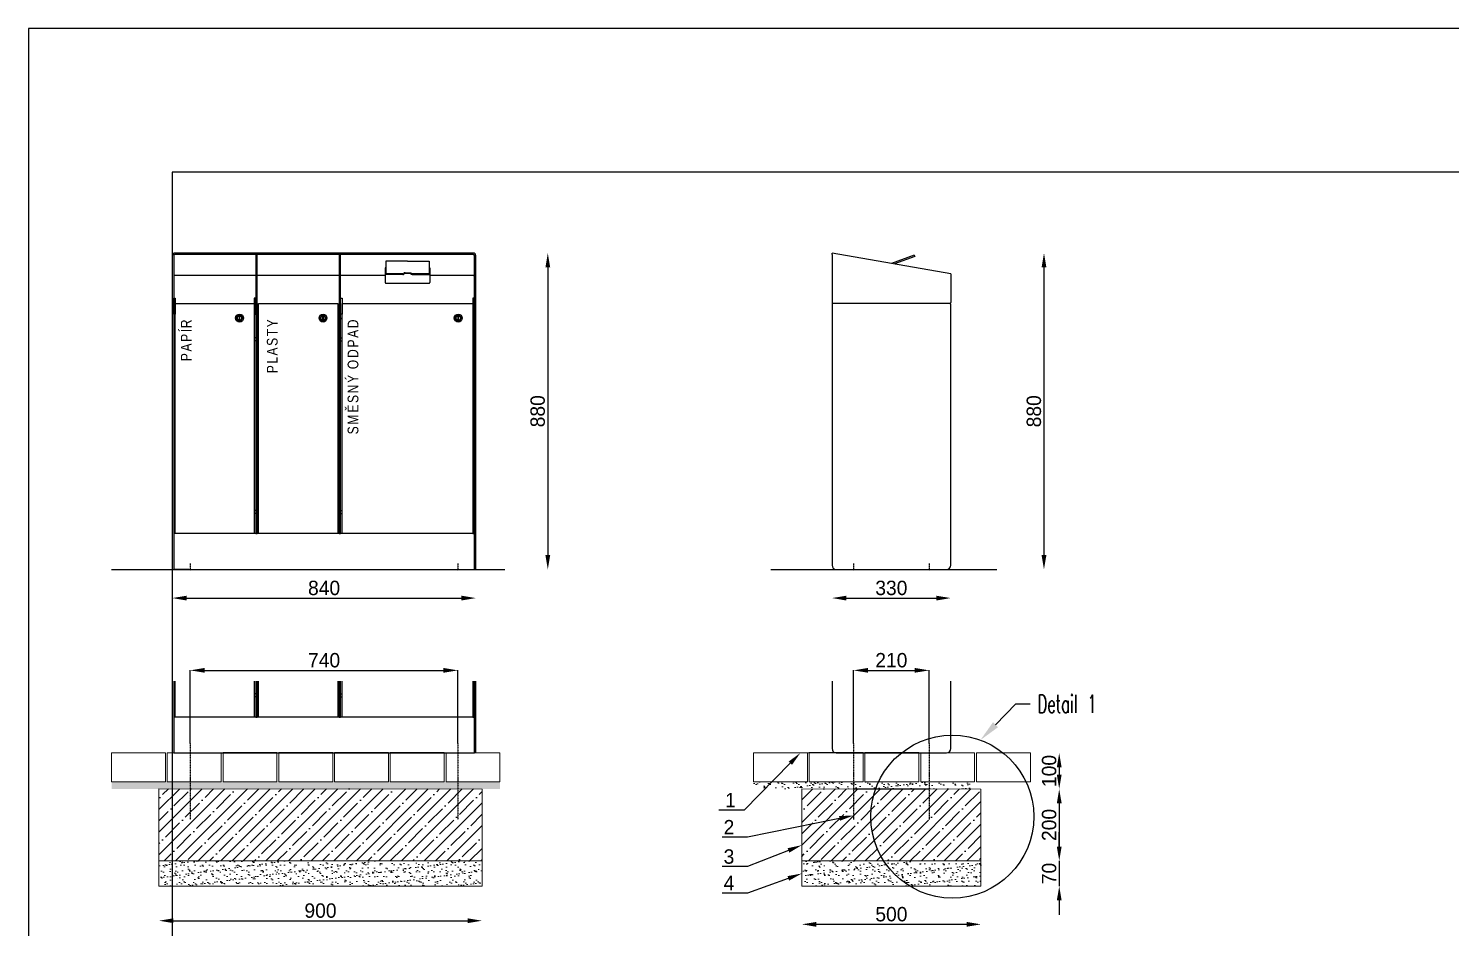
# Model space of a CAD drawing. Header units: millimetres. Extents: x 5064 to 11004, y 3085 to 7285.
# Drawn here: x 5064 to 9018, y 4785 to 7285 of the extents above; entities that cross this region are included whole.
import ezdxf
from ezdxf import colors
from ezdxf.entities.mleader import LeaderData, LeaderLine
from ezdxf.math import Vec2, Vec3

# ---------------------------------------------------------------- set-up
doc = ezdxf.new("R2010")
doc.units = ezdxf.units.MM
doc.header["$LTSCALE"] = 0.3
doc.linetypes.add('DashDot', pattern=[15, 9, -3, 0, -3])
doc.linetypes.add('INCONTINUOUS', pattern=[200000.001, 200000, -0.001])
for name, color, linetype in [('KOTY', 3, 'INCONTINUOUS'), ('OSY', 7, 'Continuous'), ('POSTAVY ATD', 8, 'Continuous')]:
    doc.layers.add(name, color=color, linetype=linetype)
doc.layers.add('Nekreslit', color=6, linetype='Continuous', plot=False)
doc.layers.add('SRAFY', color=251, linetype='Continuous', lineweight=13)
doc.styles.add('SLDTEXTSTYLE1', font='TXT', dxfattribs={"width": 0.605, "bigfont": 'bigfont'})
doc.styles.add('styl1', font='', dxfattribs={"width": 0.8})
doc.styles.get('styl1').set_extended_font_data('Arial Black')
doc.dimstyles.new('PROFI_CSN', dxfattribs={"dimscale": 0, "dimtxt": 3.5, "dimasz": 3, "dimexe": 1, "dimexo": 0, "dimgap": 1.5, "dimtad": 1, "dimlfac": -1, "dimdsep": 46, "dimtxsty": 'Standard', "dimcen": 0, "dimdle": 1, "dimclrd": 256, "dimclre": 256, "dimclrt": 256, "dimadec": 0, "dimazin": 0, "dimtfac": 0.6, "dimtmove": 0, "dimatfit": 1, "dimfxl": 1, "dimtolj": 1, "dimarcsym": 0})

# ---------------------------------------------------------------- blocks, each defined once
blk = doc.blocks.new('*D135')
at = {"layer": 'Defpoints', "color": 0, "transparency": 16777216}
for p in [(5427.4, 4900.4), (6325.5, 4900.5), (6325.5, 4804.1)]:
    blk.add_point(p, dxfattribs=at)
at = {"layer": 'KOTY', "color": 7, "lineweight": -2, "transparency": 16777216}
blk.add_line((5467.4, 4804.1), (6285.5, 4804.1), dxfattribs=at)
at = {"layer": 'KOTY', "color": 7, "transparency": 16777216}
for points in [[(5467.4, 4810.8), (5467.4, 4797.5), (5427.4, 4804.1)], [(6285.5, 4810.8), (6285.5, 4797.5), (6325.5, 4804.1)]]:
    blk.add_solid(points, dxfattribs=at)
at = {"layer": 'KOTY', "color": 7, "lineweight": 15, "transparency": 16777216, "insert": (5876.4, 4832.1), "char_height": 40, "attachment_point": 5}
blk.add_mtext('\\A1;900', dxfattribs=at)
blk = doc.blocks.new('*D136')
at = {"layer": 'Defpoints', "color": 0, "transparency": 16777216}
for p in [(7214.7, 4900.5), (7712.7, 4900.4), (7712.7, 4794.1)]:
    blk.add_point(p, dxfattribs=at)
at = {"layer": 'KOTY', "color": 7, "lineweight": -2, "transparency": 16777216}
blk.add_line((7254.7, 4794.1), (7672.7, 4794.1), dxfattribs=at)
at = {"layer": 'KOTY', "color": 7, "transparency": 16777216}
for points in [[(7254.7, 4800.7), (7254.7, 4787.4), (7214.7, 4794.1)], [(7672.7, 4800.7), (7672.7, 4787.4), (7712.7, 4794.1)]]:
    blk.add_solid(points, dxfattribs=at)
at = {"layer": 'KOTY', "color": 7, "lineweight": 15, "transparency": 16777216, "insert": (7463.7, 4822.1), "char_height": 40, "attachment_point": 5}
blk.add_mtext('\\A1;500', dxfattribs=at)
blk = doc.blocks.new('*D133')
at = {"layer": 'Defpoints', "color": 0, "transparency": 16777216}
for p in [(7298.6, 5792.8), (7628.6, 5792.8), (7628.6, 5701.3)]:
    blk.add_point(p, dxfattribs=at)
at = {"layer": 'KOTY', "color": 7, "lineweight": -2, "transparency": 16777216}
blk.add_line((7338.6, 5701.3), (7588.6, 5701.3), dxfattribs=at)
at = {"layer": 'KOTY', "color": 7, "transparency": 16777216}
for points in [[(7338.6, 5707.9), (7338.6, 5694.6), (7298.6, 5701.3)], [(7588.6, 5707.9), (7588.6, 5694.6), (7628.6, 5701.3)]]:
    blk.add_solid(points, dxfattribs=at)
at = {"layer": 'KOTY', "color": 7, "lineweight": 15, "transparency": 16777216, "insert": (7463.6, 5729.3), "char_height": 40, "attachment_point": 5}
blk.add_mtext('\\A1;330', dxfattribs=at)
blk = doc.blocks.new('*D162')
at = {"layer": 'Defpoints', "color": 0, "transparency": 16777216}
for p in [(5464.4, 5780.8), (6308.4, 5780.8), (6308.4, 5701.3)]:
    blk.add_point(p, dxfattribs=at)
at = {"layer": 'KOTY', "color": 7, "lineweight": -2, "transparency": 16777216}
blk.add_line((5504.4, 5701.3), (6268.4, 5701.3), dxfattribs=at)
at = {"layer": 'KOTY', "color": 7, "transparency": 16777216}
for points in [[(5504.4, 5707.9), (5504.4, 5694.6), (5464.4, 5701.3)], [(6268.4, 5707.9), (6268.4, 5694.6), (6308.4, 5701.3)]]:
    blk.add_solid(points, dxfattribs=at)
at = {"layer": 'KOTY', "color": 7, "lineweight": 15, "transparency": 16777216, "insert": (5886.4, 5729.3), "char_height": 40, "attachment_point": 5}
blk.add_mtext('\\A1;840', dxfattribs=at)
blk = doc.blocks.new('*D163')
at = {"layer": 'Defpoints', "color": 0, "transparency": 16777216}
for p in [(7850.2, 5270.6), (7712.7, 5170.4), (7930.4, 5170.4)]:
    blk.add_point(p, dxfattribs=at)
at = {"layer": 'KOTY', "color": 7, "lineweight": -2, "transparency": 16777216}
blk.add_line((7930.4, 5230.6), (7930.4, 5210.4), dxfattribs=at)
at = {"layer": 'KOTY', "color": 7, "transparency": 16777216}
for points in [[(7923.7, 5230.6), (7937, 5230.6), (7930.4, 5270.6)], [(7923.7, 5210.4), (7937, 5210.4), (7930.4, 5170.4)]]:
    blk.add_solid(points, dxfattribs=at)
at = {"layer": 'KOTY', "color": 7, "lineweight": 15, "transparency": 16777216, "insert": (7902.4, 5220.5), "char_height": 40, "attachment_point": 5, "rotation": 90}
blk.add_mtext('\\A1;100', dxfattribs=at)
blk = doc.blocks.new('*D164')
at = {"layer": 'Defpoints', "color": 0, "transparency": 16777216}
for p in [(7687.7, 5170.4), (7712.7, 4970.4), (7930.4, 4970.4)]:
    blk.add_point(p, dxfattribs=at)
at = {"layer": 'KOTY', "color": 7, "lineweight": -2, "transparency": 16777216}
blk.add_line((7930.4, 5130.4), (7930.4, 5010.4), dxfattribs=at)
at = {"layer": 'KOTY', "color": 7, "transparency": 16777216}
for points in [[(7923.7, 5130.4), (7937.1, 5130.4), (7930.4, 5170.4)], [(7923.7, 5010.4), (7937.1, 5010.4), (7930.4, 4970.4)]]:
    blk.add_solid(points, dxfattribs=at)
at = {"layer": 'KOTY', "color": 7, "lineweight": 15, "transparency": 16777216, "insert": (7902.4, 5070.4), "char_height": 40, "attachment_point": 5, "rotation": 90}
blk.add_mtext('\\A1;200', dxfattribs=at)
blk = doc.blocks.new('*D165')
at = {"layer": 'Defpoints', "color": 0, "transparency": 16777216}
for p in [(7712.7, 4970.4), (7712.7, 4900.4), (7930.4, 4900.4)]:
    blk.add_point(p, dxfattribs=at)
at = {"layer": 'KOTY', "color": 7, "lineweight": -2, "transparency": 16777216}
for p, q in [((7930.4, 5010.4), (7930.4, 5050.4)), ((7930.4, 4970.4), (7930.4, 4900.4)), ((7930.4, 4860.4), (7930.4, 4820.4))]:
    blk.add_line(p, q, dxfattribs=at)
at = {"layer": 'KOTY', "color": 7, "transparency": 16777216}
for points in [[(7923.7, 5010.4), (7937.1, 5010.4), (7930.4, 4970.4)], [(7923.7, 4860.4), (7937.1, 4860.4), (7930.4, 4900.4)]]:
    blk.add_solid(points, dxfattribs=at)
at = {"layer": 'KOTY', "color": 7, "lineweight": 15, "transparency": 16777216, "insert": (7902.4, 4935.4), "char_height": 40, "attachment_point": 5, "rotation": 90}
blk.add_mtext('\\A1;70', dxfattribs=at)
blk = doc.blocks.new('*D166')
at = {"layer": 'Defpoints', "color": 0, "transparency": 16777216}
for p in [(7299.3, 6660.7), (7756.5, 5780.8), (7888, 5780.8)]:
    blk.add_point(p, dxfattribs=at)
at = {"layer": 'KOTY', "color": 7, "lineweight": -2, "transparency": 16777216}
blk.add_line((7888, 6620.7), (7888, 5820.8), dxfattribs=at)
at = {"layer": 'KOTY', "color": 7, "transparency": 16777216}
for points in [[(7881.3, 6620.7), (7894.7, 6620.7), (7888, 6660.7)], [(7881.3, 5820.8), (7894.7, 5820.8), (7888, 5780.8)]]:
    blk.add_solid(points, dxfattribs=at)
at = {"layer": 'KOTY', "color": 7, "lineweight": 15, "transparency": 16777216, "insert": (7860, 6220.7), "char_height": 40, "attachment_point": 5, "rotation": 90}
blk.add_mtext('\\A1;880', dxfattribs=at)
blk = doc.blocks.new('*D167')
at = {"layer": 'Defpoints', "color": 0, "transparency": 16777216}
for p in [(7568.6, 5500.3), (7358.6, 5296.7), (7568.6, 5296.7)]:
    blk.add_point(p, dxfattribs=at)
at = {"layer": 'KOTY', "color": 7, "lineweight": -2, "transparency": 16777216}
for p, q in [((7358.6, 5296.7), (7358.6, 5501.3)), ((7398.6, 5500.3), (7528.6, 5500.3)), ((7568.6, 5296.7), (7568.6, 5501.3))]:
    blk.add_line(p, q, dxfattribs=at)
at = {"layer": 'KOTY', "color": 7, "transparency": 16777216}
for points in [[(7398.6, 5507), (7398.6, 5493.7), (7358.6, 5500.3)], [(7528.6, 5507), (7528.6, 5493.7), (7568.6, 5500.3)]]:
    blk.add_solid(points, dxfattribs=at)
at = {"layer": 'KOTY', "color": 7, "lineweight": 15, "transparency": 16777216, "insert": (7463.6, 5528.3), "char_height": 40, "attachment_point": 5}
blk.add_mtext('\\A1;210', dxfattribs=at)
blk = doc.blocks.new('*D168')
at = {"layer": 'Defpoints', "color": 0, "transparency": 16777216}
for p in [(6258.4, 5500.3), (5514.4, 5296.6), (6258.4, 5296.6)]:
    blk.add_point(p, dxfattribs=at)
at = {"layer": 'KOTY', "color": 7, "lineweight": -2, "transparency": 16777216}
for p, q in [((5514.4, 5296.6), (5514.4, 5501.3)), ((5554.4, 5500.3), (6218.4, 5500.3)), ((6258.4, 5296.6), (6258.4, 5501.3))]:
    blk.add_line(p, q, dxfattribs=at)
at = {"layer": 'KOTY', "color": 7, "transparency": 16777216}
for points in [[(5554.4, 5507), (5554.4, 5493.7), (5514.4, 5500.3)], [(6218.4, 5507), (6218.4, 5493.7), (6258.4, 5500.3)]]:
    blk.add_solid(points, dxfattribs=at)
at = {"layer": 'KOTY', "color": 7, "lineweight": 15, "transparency": 16777216, "insert": (5886.4, 5528.3), "char_height": 40, "attachment_point": 5}
blk.add_mtext('\\A1;740', dxfattribs=at)
blk = doc.blocks.new('*D171')
at = {"layer": 'Defpoints', "color": 0, "transparency": 16777216}
for p in [(6300.7, 6660.8), (6389.3, 5780.8), (6508.4, 5780.8)]:
    blk.add_point(p, dxfattribs=at)
at = {"layer": 'KOTY', "color": 7, "lineweight": -2, "transparency": 16777216}
blk.add_line((6508.4, 6620.8), (6508.4, 5820.8), dxfattribs=at)
at = {"layer": 'KOTY', "color": 7, "transparency": 16777216}
for points in [[(6501.8, 6620.8), (6515.1, 6620.8), (6508.4, 6660.8)], [(6501.8, 5820.8), (6515.1, 5820.8), (6508.4, 5780.8)]]:
    blk.add_solid(points, dxfattribs=at)
at = {"layer": 'KOTY', "color": 7, "lineweight": 15, "transparency": 16777216, "insert": (6480.4, 6220.8), "char_height": 40, "attachment_point": 5, "rotation": 90}
blk.add_mtext('\\A1;880', dxfattribs=at)

msp = doc.modelspace()

# ---------------------------------------------------------------- hatches: boundary and pattern name
at = {"true_color": 0xc7c8ca, "transparency": 33554508}
h = msp.add_hatch(dxfattribs=at)
h.set_pattern_fill('ANSI35', color=9, scale=7)
h.paths.add_polyline_path([(6325.4, 5170.4), (5502.4, 5170.7), (5502.4, 4970.4), (6325.5, 4970.4)])
edge = h.paths.add_edge_path()
edge.add_line((5502.4, 5170.7), (5427.3, 5170.8))
edge.add_line((5427.3, 5170.8), (5427.4, 4970.4))
edge.add_line((5427.4, 4970.4), (5475.4, 4970.4))
edge.add_arc((5475.4, 4970.4), 0.01, 0, 270.0001, ccw=False)
edge.add_line((5475.4, 4970.4), (5475.4, 4970.4))
edge.add_line((5475.4, 4970.4), (5502.4, 4970.4))
edge.add_line((5502.4, 4970.4), (5502.4, 5170.7))
h = msp.add_hatch(dxfattribs=at)
h.set_pattern_fill('ANSI35', color=9, scale=7)
h.paths.add_polyline_path([(7712.7, 5170.4), (7214.6, 5170.7), (7214.6, 4970.4), (7712.7, 4970.4)])
at = {"layer": 'SRAFY'}
h = msp.add_hatch(dxfattribs=at)
h.set_pattern_fill('AR-SAND', color=256, scale=0.5)
h.set_pattern_definition([(37.5, (0, -140.117), (-0.800016, 24.47066), [0, -19.304, 0, -21.59, 0, -20.6375]), (7.5, (0, -140.117), (22.47616, 35.84126), [0, -10.414, 0, -17.399, 0, -6.6675]), (327.5, (-15.62, -140.117), (39.54962, 0.07186), [0, -6.35, 0, -22.86, 0, -29.845]), (317.5, (-15.62, -140.117), (38.17782, 11.14647), [0, -3.175, 0, -14.986, 0, -17.145])])
h.paths.add_polyline_path([(5464.4, 5190.6), (5295.4, 5190.6), (5295.4, 5170.7), (5430.4, 5170.7), (5464.4, 5170.6)])
h.paths.add_polyline_path([(5514.4, 5190.6), (5464.4, 5190.6), (5464.4, 5170.6), (5514.4, 5170.6)])
h.paths.add_polyline_path([(5794.4, 5190.6), (5514.4, 5190.6), (5514.4, 5170.6), (5794.4, 5170.4)])
h.paths.add_polyline_path([(6375.4, 5190.6), (5794.4, 5190.6), (5794.4, 5170.4), (5878.5, 5170.3), (6375.4, 5170.3)])
h = msp.add_hatch(dxfattribs=at)
h.set_pattern_fill('AR-SAND', color=256, scale=0.5)
h.set_pattern_definition([(37.5, (544.706, -140.117), (-0.800016, 24.47066), [0, -19.304, 0, -21.59, 0, -20.6375]), (7.5, (544.706, -140.117), (22.47616, 35.84126), [0, -10.414, 0, -17.399, 0, -6.6675]), (327.5, (529.085, -140.117), (39.54962, 0.07186), [0, -6.35, 0, -22.86, 0, -29.845]), (317.5, (529.085, -140.117), (38.17782, 11.14647), [0, -3.175, 0, -14.986, 0, -17.145])])
h.paths.add_polyline_path([(7137.9, 5190.6), (7080.2, 5190.6), (7080.2, 5170.7), (7119.7, 5170.7)])
h.paths.add_polyline_path([(7318.6, 5190.6), (7137.9, 5190.6), (7119.7, 5170.7), (7199.6, 5170.7), (7318.6, 5170.6)])
h.paths.add_polyline_path([(7528.6, 5190.6), (7318.6, 5190.6), (7318.6, 5170.6), (7528.6, 5170.4)])
h.paths.add_polyline_path([(7695.2, 5190.6), (7528.6, 5190.6), (7528.6, 5170.4), (7647.7, 5170.3), (7695.2, 5170.3)])
at = {"layer": 'SRAFY', "lineweight": 15}
h = msp.add_hatch(dxfattribs=at)
h.set_pattern_fill('AR-SAND', color=9, scale=0.5, style=0)
h.paths.add_polyline_path([(6325.5, 4900.4), (6325.5, 4970.4), (5427.4, 4970.4), (5427.4, 4900.5)])
h = msp.add_hatch(dxfattribs=at)
h.set_pattern_fill('AR-SAND', color=9, scale=0.5, style=0)
h.paths.add_polyline_path([(7712.7, 4900.4), (7712.7, 4970.4), (7214.7, 4970.4), (7214.7, 4900.4)])

# ---------------------------------------------------------------- linework, layer by layer
for p, q in [((7298.6, 6656.7), (7299.3, 6660.7)), ((7298.6, 6656.7), (7298.6, 6522.8)), ((7628.6, 6602.6), (7299.3, 6660.7)), ((7527.1, 6654.6), (7464, 6631.6)), ((7528.5, 6650.9), (7471.9, 6630.3)), ((7527.1, 6654.6), (7528.5, 6650.9)), ((6056.4, 6619.7), (6056.4, 6578.4)), ((6058.4, 6619.7), (6056.4, 6619.7)), ((6108.4, 6605.1), (6108.4, 6601.7)), ((6111.4, 6606.1), (6125.4, 6606.1)), ((6125.4, 6604.2), (6111.4, 6604.2)), ((6128.4, 6605.1), (6128.4, 6601.7)), ((6180.4, 6619.7), (6178.4, 6619.7)), ((6178.4, 6619.7), (6180.4, 6619.7)), ((6180.4, 6619.7), (6180.4, 6578.4)), ((6105.4, 6602.7), (6058.4, 6602.7)), ((6105.4, 6600.7), (6058.4, 6600.7)), ((6178.4, 6576.4), (6058.4, 6576.4)), ((6131.4, 6602.7), (6178.4, 6602.7)), ((6131.4, 6600.7), (6178.4, 6600.7)), ((7628.6, 6602.6), (7628.6, 6522.8)), ((5464.4, 6520.8), (5468.4, 6520.8)), ((5464.4, 6520.8), (5468.4, 6520.8)), ((5498.4, 6520.8), (5502.4, 6520.8)), ((5652.4, 6520.8), (5656.4, 6520.8)), ((5686.4, 6520.8), (5690.4, 6520.8)), ((5696.4, 6520.8), (5700.4, 6520.8)), ((5730.4, 6520.8), (5734.4, 6520.8)), ((5928.4, 6520.8), (5932.4, 6520.8)), ((5962.4, 6520.8), (5966.4, 6520.8)), ((6308.4, 6520.8), (6304.4, 6520.8)), ((7298.6, 6518.8), (7298.6, 5792.8)), ((7626.6, 6520.8), (7300.6, 6520.8)), ((7628.6, 5792.8), (7628.6, 6518.8)), ((5468.4, 6424.8), (5472.4, 6424.8)), ((5468.4, 6424.8), (5472.4, 6424.8)), ((5468.4, 6416.8), (5472.4, 6416.8)), ((5468.4, 6416.8), (5472.4, 6416.8)), ((5696.4, 6424.8), (5692.4, 6424.8)), ((5696.4, 6416.8), (5692.4, 6416.8)), ((5700.4, 6424.8), (5704.4, 6424.8)), ((5700.4, 6416.8), (5704.4, 6416.8)), ((5928.4, 6424.8), (5924.4, 6424.8)), ((5928.4, 6416.8), (5924.4, 6416.8)), ((5932.4, 6424.8), (5936.4, 6424.8)), ((5932.4, 6416.8), (5936.4, 6416.8)), ((6304.4, 6424.8), (6300.4, 6424.8)), ((6304.4, 6416.8), (6300.4, 6416.8)), ((5468.4, 5944.8), (5472.4, 5944.8)), ((5468.4, 5944.8), (5472.4, 5944.8)), ((5468.4, 5936.8), (5472.4, 5936.8)), ((5468.4, 5936.8), (5472.4, 5936.8)), ((5696.4, 5944.8), (5692.4, 5944.8)), ((5696.4, 5936.8), (5692.4, 5936.8)), ((5700.4, 5944.8), (5704.4, 5944.8)), ((5700.4, 5936.8), (5704.4, 5936.8)), ((5928.4, 5944.8), (5924.4, 5944.8)), ((5928.4, 5936.8), (5924.4, 5936.8)), ((5932.4, 5944.8), (5936.4, 5944.8)), ((5932.4, 5936.8), (5936.4, 5936.8)), ((6304.4, 5944.8), (6300.4, 5944.8)), ((6304.4, 5936.8), (6300.4, 5936.8)), ((5660.4, 5880.8), (5656.4, 5880.8)), ((5704.4, 5880.8), (5700.4, 5880.8)), ((5936.4, 5880.8), (5932.4, 5880.8)), ((6300.4, 5880.8), (6304.4, 5880.8)), ((5509.9, 5780.8), (5469.9, 5780.8)), ((7258.6, 5780.8), (7298.6, 5780.8)), ((7310.6, 5780.8), (7616.6, 5780.8)), ((5464.4, 5470.6), (5464.4, 5270.6)), ((5468.4, 5470.6), (5468.4, 5270.6)), ((5468.4, 5470.6), (5468.4, 5270.6)), ((6304.4, 5270.6), (6304.4, 5470.6)), ((6304.4, 5270.6), (6304.4, 5470.6)), ((6308.4, 5270.6), (6308.4, 5470.6)), ((7298.6, 5470.6), (7298.6, 5282.6)), ((7628.6, 5282.6), (7628.6, 5470.6)), ((5696.4, 5434.6), (5692.4, 5434.6)), ((5696.4, 5426.6), (5692.4, 5426.6)), ((5700.4, 5434.6), (5704.4, 5434.6)), ((5700.4, 5426.6), (5704.4, 5426.6)), ((5928.4, 5434.6), (5924.4, 5434.6)), ((5928.4, 5426.6), (5924.4, 5426.6)), ((5932.4, 5434.6), (5936.4, 5434.6)), ((5932.4, 5426.6), (5936.4, 5426.6)), ((6304.4, 5434.6), (6300.4, 5434.6)), ((6304.4, 5426.6), (6300.4, 5426.6)), ((6304.4, 5370.6), (5468.4, 5370.6)), ((5468.4, 5370.6), (5468.4, 5270.6)), ((5704.4, 5370.6), (5700.4, 5370.6)), ((5936.4, 5370.6), (5932.4, 5370.6)), ((6300.4, 5370.6), (6304.4, 5370.6)), ((6304.4, 5270.6), (6304.4, 5370.6)), ((5468.4, 5270.6), (6304.4, 5270.6)), ((7310.6, 5270.6), (7616.6, 5270.6)), ((7358.6, 5170.5), (7568.6, 5170.5))]:
    msp.add_line(p, q)
at = {"color": 7, "linetype": 'Continuous'}
for p, q in [((5295.4, 5780.8), (6389.3, 5780.8)), ((7128.2, 5780.8), (7756.5, 5780.8)), ((5755.4, 5270.6), (5605.4, 5270.6)), ((5910.4, 5270.6), (5760.4, 5270.6)), ((6065.4, 5270.6), (5915.4, 5270.6)), ((6220.4, 5270.6), (6070.4, 5270.6)), ((7385.2, 5270.6), (7235.2, 5270.6)), ((7540.2, 5270.6), (7390.2, 5270.6))]:
    msp.add_line(p, q, dxfattribs=at)
at = {"color": 0, "linetype": 'DashDot', "ltscale": 0.1}
for p, q in [((5514.4, 5797.8), (5514.4, 5777.8)), ((6258.4, 5797.8), (6258.4, 5777.8)), ((7358.6, 5797.8), (7358.6, 5777.8)), ((7568.6, 5797.8), (7568.6, 5777.8))]:
    msp.add_line(p, q, dxfattribs=at)
at = {"lineweight": 15}
for p, q in [((7258.6, 5780.8), (7308.6, 5780.8)), ((7210.6, 5270.6), (7260.6, 5270.6))]:
    msp.add_line(p, q, dxfattribs=at)
for points in [[(5464.4, 5780.8), (6308.4, 5780.8), (6308.4, 6652.8, 0.414214), (6300.4, 6660.8), (5472.4, 6660.8, 0.414214), (5464.4, 6652.8)], [(5468.4, 5780.8), (6304.4, 5780.8), (6304.4, 6652.8, 0.414214), (6300.4, 6656.8), (5472.4, 6656.8, 0.414214), (5468.4, 6652.8)]]:
    msp.add_lwpolyline(points, format="xyb", close=True)
for points in [[(5696.4, 5880.8), (5700.4, 5880.8), (5700.4, 6656.8), (5696.4, 6656.8)], [(5928.4, 5880.8), (5932.4, 5880.8), (5932.4, 6656.8), (5928.4, 6656.8)], [(5472.4, 6490.8), (5468.4, 6490.8), (5468.4, 6534.8), (5472.4, 6534.8)], [(5692.4, 6490.8), (5696.4, 6490.8), (5696.4, 6534.8), (5692.4, 6534.8)], [(5936.4, 6490.8), (5932.4, 6490.8), (5932.4, 6534.8), (5936.4, 6534.8)], [(6300.4, 6490.8), (6304.4, 6490.8), (6304.4, 6534.8), (6300.4, 6534.8)], [(5650.4, 6475.8), (5652.4, 6475.8), (5652.4, 6483.8), (5650.4, 6483.8)], [(5650.4, 6475.8), (5652.4, 6475.8), (5652.4, 6483.8), (5650.4, 6483.8)], [(5650.4, 6475.8), (5652.4, 6475.8), (5652.4, 6483.8), (5650.4, 6483.8)], [(5882.4, 6475.8), (5884.4, 6475.8), (5884.4, 6483.8), (5882.4, 6483.8)], [(5882.4, 6475.8), (5884.4, 6475.8), (5884.4, 6483.8), (5882.4, 6483.8)], [(6258.4, 6475.8), (6260.4, 6475.8), (6260.4, 6483.8), (6258.4, 6483.8)], [(5468.4, 5780.8), (6304.4, 5780.8), (6304.4, 5880.8), (5468.4, 5880.8)]]:
    msp.add_lwpolyline(points, close=True)
for points in [[(6118.4, 6638.1), (6058.4, 6638.1), (6058.4, 6602.7), (6105.4, 6602.7)], [(6118.4, 6638.1), (6178.4, 6638.1), (6178.4, 6602.7), (6131.4, 6602.7)], [(5928.4, 6598.6), (5700.4, 6598.6)], [(6056.4, 6598.6), (5932.4, 6598.6)], [(5472.4, 5880.8), (5472.4, 6520.8), (5692.4, 6520.8), (5692.4, 5880.8), (5472.4, 5880.8)], [(5704.4, 5880.8), (5704.4, 6520.8), (5924.4, 6520.8), (5924.4, 5880.8), (5704.4, 5880.8)], [(5936.4, 5880.8), (5936.4, 6520.8), (6300.4, 6520.8), (6300.4, 5880.8), (5936.4, 5880.8)], [(5936.4, 5880.8), (5936.4, 6520.8), (6300.4, 6520.8), (6300.4, 5880.8), (5936.4, 5880.8)], [(5468.4, 6480.8), (5468.4, 6476.8)], [(5656.4, 6480.8), (5656.4, 6476.8)], [(5700.4, 6480.8), (5700.4, 6476.8)], [(5932.4, 6480.8), (5932.4, 6476.8)], [(5472.4, 5370.6), (5472.4, 5470.6)], [(5692.4, 5470.6), (5692.4, 5370.6), (5472.4, 5370.6)], [(5696.4, 5470.6), (5696.4, 5370.6), (5700.4, 5370.6), (5700.4, 5470.6)], [(5704.4, 5370.6), (5704.4, 5470.6)], [(5924.4, 5470.6), (5924.4, 5370.6), (5704.4, 5370.6)], [(5928.4, 5470.6), (5928.4, 5370.6), (5932.4, 5370.6), (5932.4, 5470.6)], [(5936.4, 5370.6), (5936.4, 5470.6)], [(5936.4, 5370.6), (5936.4, 5470.6)], [(6300.4, 5470.6), (6300.4, 5370.6), (5936.4, 5370.6)], [(6300.4, 5470.6), (6300.4, 5370.6), (5936.4, 5370.6)]]:
    msp.add_lwpolyline(points)
msp.add_lwpolyline([(5696.4, 6598.6), (5472.4, 6598.6, 0.414214), (5468.4, 6594.6), (5468.4, 5780.8), (6304.4, 5780.8), (6304.4, 6594.6, 0.414214), (6300.4, 6598.6), (6180.4, 6598.6)], format="xyb")
for centre, radius in [((5651.4, 6479.8), 11), ((5651.4, 6479.8), 11), ((5651.4, 6479.8), 11), ((5651.4, 6479.8), 8), ((5651.4, 6479.8), 8), ((5651.4, 6479.8), 8), ((5651.4, 6479.8), 6), ((5651.4, 6479.8), 6), ((5651.4, 6479.8), 6), ((5883.4, 6479.8), 11), ((5883.4, 6479.8), 11), ((5883.4, 6479.8), 8), ((5883.4, 6479.8), 8), ((5883.4, 6479.8), 6), ((5883.4, 6479.8), 6), ((6259.4, 6479.8), 11), ((6259.4, 6479.8), 8), ((6259.4, 6479.8), 6), ((7633, 5093.6), 226.7)]:
    msp.add_circle(centre, radius)
at = {"color": 7, "linetype": 'Continuous'}
for centre in [(6045.5, 5270.6), (6200.5, 5270.6), (5478.4, 4920.4)]:
    msp.add_circle(centre, 0.01, dxfattribs=at)
for centre, radius, start, end in [((6058.4, 6602.7), 2, 180, 270), ((6058.4, 6578.4), 2, 180, 270), ((6178.4, 6602.7), 2, 270, 0), ((6178.4, 6578.4), 2, 270, 0), ((7300.6, 6522.8), 2, 180, 270), ((7300.6, 6518.8), 2, 90, 180), ((7626.6, 6522.8), 2, 270, 0), ((7626.6, 6518.8), 2, 0, 90), ((7310.6, 5792.8), 12, 180, 270), ((7616.6, 5792.8), 12, 270, 0), ((7310.6, 5282.6), 12, 180, 270), ((7616.6, 5282.6), 12, 270, 0)]:
    msp.add_arc(centre, radius, start, end)
for centre, major_axis in [((6105.4, 6603.7), (3, 0)), ((6111.4, 6605.1), (-3, 0)), ((6111.4, 6603.2), (-3, 0)), ((6105.4, 6601.7), (3, 0))]:
    msp.add_ellipse(centre, major_axis=major_axis, ratio=0.333333, start_param=4.712389, end_param=6.283185)
at = {"extrusion": (0, 0, -1)}
for centre, major_axis in [((6125.4, 6605.1), (3, 0)), ((6125.4, 6603.2), (3, 0)), ((6131.4, 6603.7), (-3, 0)), ((6131.4, 6601.7), (-3, 0))]:
    msp.add_ellipse(centre, major_axis=major_axis, ratio=0.333333, start_param=4.712389, end_param=6.283185, dxfattribs=at)
at = {"layer": 'Nekreslit'}
for points in [[(5064.4, 3085.3), (11004.4, 3085.3), (11004.4, 7285.3), (5064.4, 7285.3)], [(5464.4, 3285.3), (9504.4, 3285.3), (9504.4, 6885.3), (5464.4, 6885.3)]]:
    msp.add_lwpolyline(points, close=True, dxfattribs=at)
at = {"layer": 'OSY', "linetype": 'DashDot', "lineweight": 25}
for p, q in [((5514.4, 5296.6), (5514.4, 5086)), ((6258.4, 5296.6), (6258.4, 5086)), ((7358.6, 5296.7), (7358.6, 5086)), ((7568.6, 5296.7), (7568.6, 5086))]:
    msp.add_line(p, q, dxfattribs=at)
at = {"layer": 'POSTAVY ATD', "lineweight": 15}
for p, q in [((5445.4, 5270.6), (5295.4, 5270.6)), ((5295.4, 5270.6), (5295.4, 5190.6)), ((5445.4, 5190.6), (5445.4, 5270.6)), ((5600.4, 5270.6), (5450.4, 5270.6)), ((5450.4, 5270.6), (5450.4, 5190.6)), ((5600.4, 5190.6), (5600.4, 5270.6)), ((5605.4, 5270.6), (5605.4, 5190.6)), ((5755.4, 5190.6), (5755.4, 5270.6)), ((5760.4, 5270.6), (5760.4, 5190.6)), ((5910.4, 5190.6), (5910.4, 5270.6)), ((5915.4, 5270.6), (5915.4, 5190.6)), ((6065.4, 5190.6), (6065.4, 5270.6)), ((6070.4, 5270.6), (6070.4, 5190.6)), ((6220.4, 5190.6), (6220.4, 5270.6)), ((6375.4, 5270.6), (6225.4, 5270.6)), ((6225.4, 5270.6), (6225.4, 5190.6)), ((6375.4, 5190.6), (6375.4, 5270.6)), ((7230.2, 5270.6), (7080.2, 5270.6)), ((7080.2, 5270.6), (7080.2, 5190.6)), ((7230.2, 5190.6), (7230.2, 5270.6)), ((7235.2, 5270.6), (7235.2, 5190.6)), ((7385.2, 5190.6), (7385.2, 5270.6)), ((7390.2, 5270.6), (7390.2, 5190.6)), ((7540.2, 5190.6), (7540.2, 5270.6)), ((7695.2, 5270.6), (7545.2, 5270.6)), ((7545.2, 5270.6), (7545.2, 5190.6)), ((7695.2, 5190.6), (7695.2, 5270.6)), ((7850.2, 5270.6), (7700.2, 5270.6)), ((7700.2, 5270.6), (7700.2, 5190.6)), ((7850.2, 5190.6), (7850.2, 5270.6)), ((5295.4, 5190.6), (5437.4, 5190.6)), ((5295.4, 5190.6), (5445.4, 5190.6)), ((5450.4, 5190.6), (5600.4, 5190.6)), ((5605.4, 5190.6), (5755.4, 5190.6)), ((5760.4, 5190.6), (5910.4, 5190.6)), ((5915.4, 5190.6), (6065.4, 5190.6)), ((6070.4, 5190.6), (6220.4, 5190.6)), ((6225.4, 5190.6), (6375.4, 5190.6)), ((7080.2, 5190.6), (7230.2, 5190.6)), ((7235.2, 5190.6), (7385.2, 5190.6)), ((7390.2, 5190.6), (7540.2, 5190.6)), ((7545.2, 5190.6), (7695.2, 5190.6)), ((7700.2, 5190.6), (7850.2, 5190.6))]:
    msp.add_line(p, q, dxfattribs=at)
at = {"layer": 'POSTAVY ATD', "color": 9, "lineweight": 15}
for p, q in [((5427.4, 4970.4), (5427.4, 4900.4)), ((6325.5, 4900.4), (6325.5, 4970.4)), ((7214.7, 4970.4), (7214.7, 4900.4)), ((7712.7, 4900.4), (7712.7, 4970.4)), ((5427.4, 4900.5), (6325.5, 4900.5)), ((7214.7, 4900.5), (7712.7, 4900.4))]:
    msp.add_line(p, q, dxfattribs=at)
for points in [[(5427.4, 4970.4), (6325.5, 4970.4), (6325.5, 5170.4), (5427.4, 5170.8)], [(7214.6, 4970.4), (7712.7, 4970.4), (7712.7, 5170.4), (7214.6, 5170.7)]]:
    msp.add_lwpolyline(points, close=True, dxfattribs=at)
at = {"layer": 'POSTAVY ATD', "lineweight": 15}
msp.add_circle((6355.5, 5270.6), 0.01, dxfattribs=at)

# ---------------------------------------------------------------- texts
at = {"char_height": 30, "width": 500, "attachment_point": 3, "rotation": 90, "style": 'styl1'}
for s, insert in [('{\\fArial|b0|i0|c0|p34;\\T1.2;P\\fArial|b0|i0|c238|p34;APÍR}', (5488.2, 6480.8)), ('{\\fArial|b0|i0|c0|p34;\\T1.2;PLAST\\fArial|b0|i0|c238|p34;Y}', (5727.3, 6480.8)), ('{\\fArial|b0|i0|c238|p34;\\T1.2;SMĚSNÝ ODPAD}', (5951.8, 6480.8))]:
    msp.add_mtext(s, dxfattribs=dict(at, insert=insert))

# ---------------------------------------------------------------- dimensions: what is measured, and where the dimension line sits
at = {"layer": 'KOTY', "lineweight": 15}
for base, p1, p2, picture, middle in [((6508.4, 5780.8), (6300.7, 6660.8), (6389.3, 5780.8), '*D171', (6480.4, 6220.8)), ((7888, 5780.8), (7299.3, 6660.7), (7756.5, 5780.8), '*D166', (7860, 6220.7)), ((7930.4, 5170.4), (7850.2, 5270.6), (7712.7, 5170.4), '*D163', (7902.4, 5220.5)), ((7930.4, 4970.4), (7687.7, 5170.4), (7712.7, 4970.4), '*D164', (7902.4, 5070.4))]:
    dim = msp.add_linear_dim(base=base, p1=p1, p2=p2, angle=90, dimstyle='PROFI_CSN', override={"dimscale": 1, "dimtxt": 40, "dimasz": 40, "dimgap": 8, "dimdec": 0, "dimlfac": 1, "dimrnd": 10, "dimse1": 1, "dimse2": 1, "dimclrd": 7, "dimclre": 3, "dimclrt": 7, "dimtdec": 0}, dxfattribs=at)
    dim.commit()
    dim.dimension.update_dxf_attribs({"geometry": picture, "text_midpoint": middle})
for base, p1, p2, override, picture, middle in [((6308.4, 5701.3), (5464.4, 5780.8), (6308.4, 5780.8), {"dimscale": 1, "dimtxt": 40, "dimasz": 40, "dimgap": 8, "dimdec": 0, "dimlfac": 1, "dimrnd": 10, "dimse1": 1, "dimse2": 1, "dimclrd": 7, "dimclre": 3, "dimclrt": 7, "dimtdec": 0}, '*D162', (5886.4, 5729.3)), ((7628.6, 5701.3), (7298.6, 5792.8), (7628.6, 5792.8), {"dimscale": 1, "dimtxt": 40, "dimasz": 40, "dimgap": 8, "dimdec": 0, "dimlfac": 1, "dimrnd": 10, "dimse1": 1, "dimse2": 1, "dimclrd": 7, "dimclre": 3, "dimclrt": 7, "dimtdec": 0}, '*D133', (7463.6, 5729.3)), ((6258.4, 5500.3), (5514.4, 5296.6), (6258.4, 5296.6), {"dimscale": 1, "dimtxt": 40, "dimasz": 40, "dimgap": 8, "dimdec": 0, "dimlfac": 1, "dimrnd": 10, "dimclrd": 7, "dimclre": 7, "dimclrt": 7, "dimtdec": 0}, '*D168', (5886.4, 5528.3)), ((7568.6, 5500.3), (7358.6, 5296.7), (7568.6, 5296.7), {"dimscale": 1, "dimtxt": 40, "dimasz": 40, "dimgap": 8, "dimdec": 0, "dimlfac": 1, "dimrnd": 10, "dimclrd": 7, "dimclre": 7, "dimclrt": 7, "dimtdec": 0}, '*D167', (7463.6, 5528.3)), ((6325.5, 4804.1), (5427.4, 4900.4), (6325.5, 4900.5), {"dimscale": 1, "dimtxt": 40, "dimasz": 40, "dimgap": 8, "dimdec": 0, "dimlfac": 1, "dimrnd": 10, "dimse1": 1, "dimse2": 1, "dimclrd": 7, "dimclre": 3, "dimclrt": 7, "dimtdec": 0}, '*D135', (5876.4, 4832.1)), ((7712.7, 4794.1), (7214.7, 4900.5), (7712.7, 4900.4), {"dimscale": 1, "dimtxt": 40, "dimasz": 40, "dimgap": 8, "dimdec": 0, "dimlfac": 1, "dimrnd": 10, "dimse1": 1, "dimse2": 1, "dimclrd": 7, "dimclre": 3, "dimclrt": 7, "dimtdec": 0}, '*D136', (7463.7, 4822.1))]:
    dim = msp.add_linear_dim(base=base, p1=p1, p2=p2, dimstyle='PROFI_CSN', override=override, dxfattribs=at)
    dim.commit()
    dim.dimension.update_dxf_attribs({"geometry": picture, "text_midpoint": middle})
dim = msp.add_linear_dim(base=(7930.4, 4900.4), p1=(7712.7, 4970.4), p2=(7712.7, 4900.4), angle=90, dimstyle='PROFI_CSN', override={"dimscale": 1, "dimtxt": 40, "dimasz": 40, "dimgap": 8, "dimdec": 0, "dimlfac": 1, "dimrnd": 10, "dimse1": 1, "dimse2": 1, "dimclrd": 7, "dimclre": 3, "dimclrt": 7, "dimtdec": 0}, dxfattribs=at)
dim.commit()
dim.dimension.update_dxf_attribs({"geometry": '*D165', "text_midpoint": (7930.4, 4935.4), "dimtype": 160})

# ---------------------------------------------------------------- leaders
ml = msp.add_multileader_mtext('Standard')
ml.set_content('Detail 1', color=256, style='SLDTEXTSTYLE1')
ml.set_leader_properties(lineweight=-3)
ml.build(insert=Vec2(0, 0))
ml.multileader.update_dxf_attribs({"text_right_attachment_type": 6, "dogleg_length": 2, "arrow_head_size": 60, "scale": 20})
ctx = ml.context
ctx.base_point, ctx.scale, ctx.char_height, ctx.arrow_head_size, ctx.landing_gap_size, ctx.plane_origin = Vec3(7849.9, 5407.1), 20, 50, 60, 20, Vec3(9257.2, 5296.9)
ctx.right_attachment = 6
notes = []
notes.append((ctx, [(0, (1, 1, 0), (7809.9, 5407.1), (1, 0), 40, [(0, [(7711.3, 5306.4)], 0, [])])]))
ctx.mtext.insert, ctx.mtext.flow_direction = Vec3(7869.9, 5432.1), 5
at = {"layer": 'KOTY', "color": 0, "lineweight": 15}
ml = msp.add_multileader_mtext('Standard', dxfattribs=at)
ml.set_content('1')
ml.set_leader_properties()
ml.build(insert=Vec2(0, 0))
ml.multileader.update_dxf_attribs({"text_right_attachment_type": 6, "dogleg_length": 40, "arrow_head_size": 40})
ctx = ml.context
ctx.base_point, ctx.char_height, ctx.arrow_head_size, ctx.landing_gap_size, ctx.plane_origin = Vec3(7001.1, 5139.3), 40, 40, 0.09, Vec3(7111, 5270.7)
ctx.right_attachment = 6
notes.append((ctx, [(1, (1, 1, 0), (7054.6, 5111.3), (-1, 0), 40, [(0, [(7210.6, 5270.6)], 0, [])])]))
ctx.mtext.insert, ctx.mtext.flow_direction = Vec3(7001.2, 5159.3), 5
ml = msp.add_multileader_mtext('Standard', dxfattribs=at)
ml.set_content('2')
ml.set_leader_properties()
ml.build(insert=Vec2(0, 0))
ml.multileader.update_dxf_attribs({"text_right_attachment_type": 6, "dogleg_length": 40, "arrow_head_size": 40})
ctx = ml.context
ctx.base_point, ctx.char_height, ctx.arrow_head_size, ctx.landing_gap_size, ctx.plane_origin = Vec3(6997.1, 5064.2), 40, 40, 0.09, Vec3(7517.7, 5086.1)
ctx.right_attachment = 6
notes.append((ctx, [(1, (1, 1, 0), (7063.9, 5036.2), (-1, 0), 40, [(0, [(7358.6, 5096.7)], 0, [])])]))
ctx.mtext.insert, ctx.mtext.flow_direction = Vec3(6997.2, 5084.2), 5
ml = msp.add_multileader_mtext('Standard', dxfattribs=at)
ml.set_content('3')
ml.set_leader_properties()
ml.build(insert=Vec2(0, 0))
ml.multileader.update_dxf_attribs({"text_right_attachment_type": 6, "dogleg_length": 40, "arrow_head_size": 40})
ctx = ml.context
ctx.base_point, ctx.char_height, ctx.arrow_head_size, ctx.landing_gap_size, ctx.plane_origin = Vec3(6997.1, 4982.6), 40, 40, 0.09, Vec3(7556.6, 4873.3)
ctx.right_attachment = 6
notes.append((ctx, [(1, (1, 1, 0), (7063.9, 4954.6), (-1, 0), 40, [(0, [(7214.6, 5014.3)], 0, [])])]))
ctx.mtext.insert, ctx.mtext.flow_direction = Vec3(6997.2, 5002.6), 5
ml = msp.add_multileader_mtext('Standard', dxfattribs=at)
ml.set_content('4')
ml.set_leader_properties()
ml.build(insert=Vec2(0, 0))
ml.multileader.update_dxf_attribs({"text_right_attachment_type": 6, "dogleg_length": 40, "arrow_head_size": 40})
ctx = ml.context
ctx.base_point, ctx.char_height, ctx.arrow_head_size, ctx.landing_gap_size, ctx.plane_origin = Vec3(6997.1, 4909), 40, 40, 0.09, Vec3(7477.6, 4976.5)
ctx.right_attachment = 6
notes.append((ctx, [(1, (1, 1, 0), (7063.9, 4881), (-1, 0), 40, [(0, [(7214.7, 4935.5)], 0, [])])]))
ctx.mtext.insert, ctx.mtext.flow_direction = Vec3(6997.2, 4929), 5
for ctx, leaders in notes:
    for number, flags, end, landing, length, lines in leaders:
        leader = LeaderData()
        leader.index, (leader.has_last_leader_line, leader.has_dogleg_vector, leader.attachment_direction) = number, flags
        leader.last_leader_point, leader.dogleg_vector, leader.dogleg_length = Vec3(end), Vec3(landing), length
        for number, points, colour, breaks in lines:
            line = LeaderLine()
            line.index, line.vertices, line.color, line.breaks = number, Vec3.list(points), colors.encode_raw_color(colour), breaks
            leader.lines.append(line)
        ctx.leaders.append(leader)

doc.saveas('drawing.dxf')
